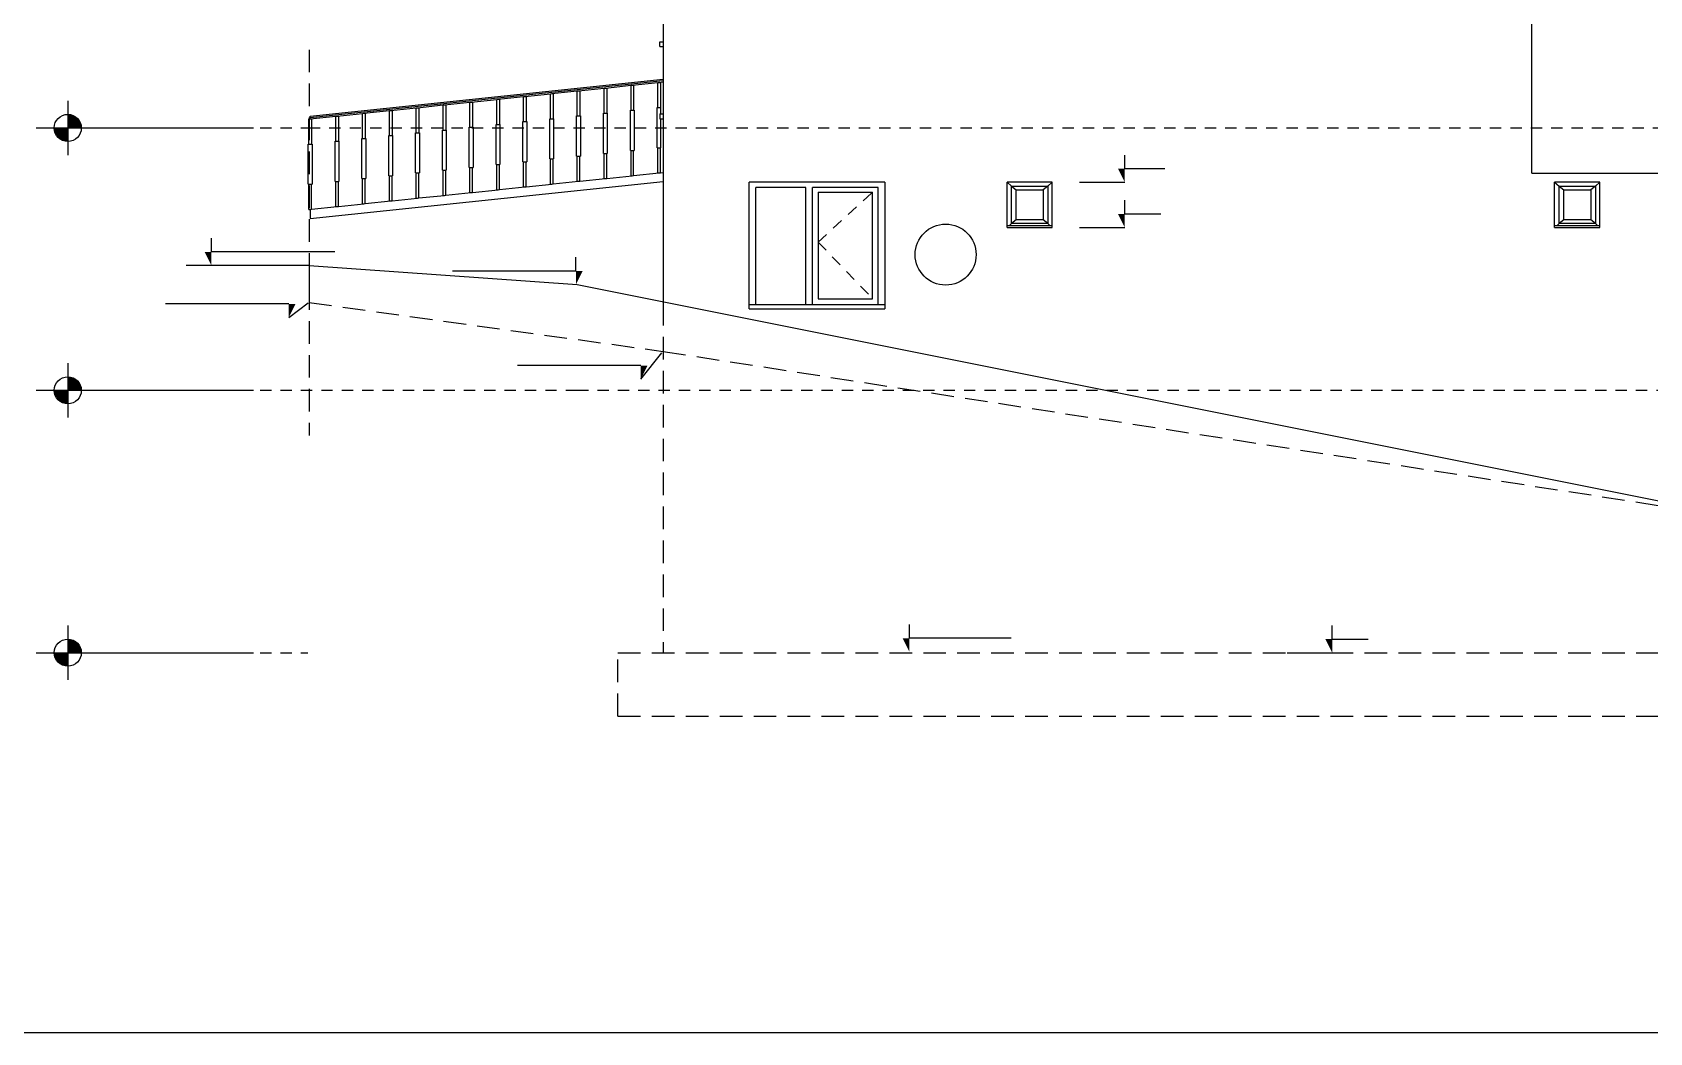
# Model space of a CAD drawing. Header units: metres. Extents: x -220 to 294, y -29 to 18.
# Drawn here: x 99.53 to 117.4, y -12 to -0.94 of the extents above; entities that cross this region are included whole.
import ezdxf

# ---------------------------------------------------------------- set-up
doc = ezdxf.new("R2010")
doc.units = ezdxf.units.M
doc.header["$MEASUREMENT"] = 0
doc.linetypes.add('DASHED2', pattern=[0.375, 0.25, -0.125])
doc.linetypes.add('DASHED4', pattern=[0.1875, 0.125, -0.0625])
for name, color, linetype in [('Cember', 7, 'Continuous'), ('Cizgi', 7, 'Continuous'), ('Kesit_Kot', 7, 'Continuous'), ('Rota', 7, 'Continuous'), ('Standart', 7, 'Continuous'), ('Tarama', 7, 'Continuous')]:
    doc.layers.add(name, color=color, linetype=linetype)

msp = doc.modelspace()

# ---------------------------------------------------------------- hatches: boundary and pattern name
at = {"layer": 'Kesit_Kot', "linetype": 'Continuous', "lineweight": -3}
for points in [[(111.596, -2.6), (111.521, -2.45), (111.596, -2.45)], [(111.596, -3.1), (111.521, -2.95), (111.596, -2.95)], [(101.505, -3.52), (101.43, -3.37), (101.505, -3.37)], [(105.532, -3.73), (105.607, -3.58), (105.532, -3.58)], [(102.358, -4.096), (102.433, -3.946), (102.358, -3.946)], [(106.249, -4.777), (106.324, -4.627), (106.249, -4.627)], [(113.889, -7.8), (113.814, -7.65), (113.889, -7.65)]]:
    msp.add_hatch(color=216, dxfattribs=at).paths.add_polyline_path(points)
at = {"layer": 'Standart', "linetype": 'Continuous', "lineweight": -3}
msp.add_hatch(color=216, dxfattribs=at).paths.add_polyline_path([(109.217, -7.79), (109.142, -7.64), (109.217, -7.64)])
at = {"layer": 'Tarama', "linetype": 'Continuous', "lineweight": -3}
for points in [[(100.067, -2), (100.066, -1.983), (100.063, -1.967), (100.059, -1.95), (100.052, -1.935), (100.044, -1.92), (100.034, -1.906), (100.023, -1.894), (100.011, -1.883), (99.997, -1.873), (99.982, -1.865), (99.967, -1.858), (99.95, -1.854), (99.934, -1.851), (99.917, -1.85), (99.917, -2)], [(99.767, -2), (99.768, -2.017), (99.771, -2.033), (99.775, -2.05), (99.782, -2.065), (99.79, -2.08), (99.8, -2.094), (99.811, -2.106), (99.823, -2.117), (99.837, -2.127), (99.852, -2.135), (99.867, -2.142), (99.884, -2.146), (99.9, -2.149), (99.917, -2.15), (99.917, -2)], [(100.067, -4.9), (100.066, -4.883), (100.063, -4.867), (100.059, -4.85), (100.052, -4.835), (100.044, -4.82), (100.034, -4.806), (100.023, -4.794), (100.011, -4.783), (99.997, -4.773), (99.982, -4.765), (99.967, -4.758), (99.95, -4.754), (99.934, -4.751), (99.917, -4.75), (99.917, -4.9)], [(99.767, -4.9), (99.768, -4.917), (99.771, -4.933), (99.775, -4.95), (99.782, -4.965), (99.79, -4.98), (99.8, -4.994), (99.811, -5.006), (99.823, -5.017), (99.837, -5.027), (99.852, -5.035), (99.867, -5.042), (99.884, -5.046), (99.9, -5.049), (99.917, -5.05), (99.917, -4.9)], [(100.067, -7.8), (100.066, -7.783), (100.063, -7.767), (100.059, -7.75), (100.052, -7.735), (100.044, -7.72), (100.034, -7.706), (100.023, -7.694), (100.011, -7.683), (99.997, -7.673), (99.982, -7.665), (99.967, -7.658), (99.95, -7.654), (99.934, -7.651), (99.917, -7.65), (99.917, -7.8)], [(99.767, -7.8), (99.768, -7.817), (99.771, -7.833), (99.775, -7.85), (99.782, -7.865), (99.79, -7.88), (99.8, -7.894), (99.811, -7.906), (99.823, -7.917), (99.837, -7.927), (99.852, -7.935), (99.867, -7.942), (99.884, -7.946), (99.9, -7.949), (99.917, -7.95), (99.917, -7.8)]]:
    msp.add_hatch(color=216, dxfattribs=at).paths.add_polyline_path(points)

# ---------------------------------------------------------------- linework, layer by layer
at = {"layer": 'Cember', "color": 237, "linetype": 'Continuous', "lineweight": -3}
msp.add_circle((109.617, -3.4), 0.337, dxfattribs=at)
at = {"layer": 'Cizgi', "color": 108, "linetype": 'Continuous', "lineweight": -3}
for points in [[(116.096, -2.5), (116.096, 12.38)], [(116.096, -2.5), (120.645, -2.5)]]:
    msp.add_lwpolyline(points, dxfattribs=at)
at = {"layer": 'Cizgi', "color": 7, "linetype": 'Continuous', "lineweight": -3}
msp.add_lwpolyline([(106.496, 0.4), (106.496, -3.935)], dxfattribs=at)
at = {"layer": 'Cizgi', "color": 98, "linetype": 'Continuous', "lineweight": -3}
for points in [[(106.459, -1.1), (106.459, -1.05)], [(106.459, -1.05), (106.496, -1.05)], [(106.459, -1.1), (106.496, -1.1)], [(102.596, -1.869), (106.496, -1.461)], [(102.596, -1.884), (106.496, -1.476)], [(105.265, -1.621), (105.547, -1.591)], [(105.547, -1.591), (105.562, -1.59)], [(105.547, -1.867), (105.547, -1.591)], [(105.562, -1.59), (105.844, -1.56)], [(105.562, -1.59), (105.576, -1.59)], [(105.576, -1.59), (105.576, -1.867)], [(105.844, -1.56), (105.858, -1.559)], [(105.844, -1.836), (105.844, -1.56)], [(105.858, -1.559), (106.141, -1.529)], [(105.858, -1.559), (105.872, -1.559)], [(105.872, -1.559), (105.872, -1.836)], [(106.141, -1.529), (106.155, -1.528)], [(106.141, -1.805), (106.141, -1.529)], [(106.155, -1.528), (106.437, -1.498)], [(106.155, -1.528), (106.169, -1.528)], [(106.169, -1.528), (106.169, -1.805)], [(106.437, -1.498), (106.451, -1.497)], [(106.437, -1.774), (106.437, -1.498)], [(106.451, -1.497), (106.496, -1.492)], [(106.451, -1.497), (106.465, -1.497)], [(106.465, -1.497), (106.465, -1.774)], [(103.486, -1.807), (103.768, -1.777)], [(103.768, -1.777), (103.782, -1.776)], [(103.768, -2.054), (103.768, -1.777)], [(103.782, -1.776), (104.065, -1.746)], [(103.782, -1.776), (103.796, -1.776)], [(103.796, -1.776), (103.796, -2.054)], [(104.065, -1.746), (104.079, -1.745)], [(104.065, -2.023), (104.065, -1.746)], [(104.079, -1.745), (104.361, -1.715)], [(104.079, -1.745), (104.093, -1.745)], [(104.093, -1.745), (104.093, -2.023)], [(104.361, -1.715), (104.375, -1.714)], [(104.361, -1.992), (104.361, -1.715)], [(104.375, -1.714), (104.658, -1.684)], [(104.375, -1.714), (104.39, -1.714)], [(104.39, -1.714), (104.39, -1.992)], [(104.658, -1.684), (104.672, -1.683)], [(104.658, -1.961), (104.658, -1.684)], [(104.672, -1.683), (104.954, -1.653)], [(104.672, -1.683), (104.686, -1.683)], [(104.686, -1.683), (104.686, -1.961)], [(104.954, -1.653), (104.969, -1.652)], [(104.954, -1.93), (104.954, -1.653)], [(104.969, -1.652), (105.251, -1.622)], [(104.969, -1.652), (104.983, -1.652)], [(104.983, -1.652), (104.983, -1.93)], [(105.251, -1.622), (105.265, -1.621)], [(105.251, -1.898), (105.251, -1.622)], [(105.265, -1.621), (105.279, -1.621)], [(105.279, -1.621), (105.279, -1.898)], [(106.43, -2.219), (106.43, -1.774)], [(106.43, -1.774), (106.437, -1.774)], [(106.437, -1.774), (106.465, -1.774)], [(106.465, -1.774), (106.472, -1.774)], [(106.472, -1.845), (106.472, -1.774)], [(102.582, -2.178), (102.582, -1.9)], [(102.582, -1.9), (102.596, -1.9)], [(102.596, -1.884), (102.596, -1.869)], [(102.596, -1.9), (102.879, -1.87)], [(102.596, -1.9), (102.596, -1.884)], [(102.596, -1.9), (102.61, -1.9)], [(102.61, -1.9), (102.61, -2.178)], [(102.879, -1.87), (102.893, -1.869)], [(102.879, -2.147), (102.879, -1.87)], [(102.893, -1.869), (103.175, -1.839)], [(102.893, -1.869), (102.907, -1.869)], [(102.907, -1.869), (102.907, -2.147)], [(103.175, -1.839), (103.189, -1.838)], [(103.175, -2.116), (103.175, -1.839)], [(103.189, -1.838), (103.472, -1.808)], [(103.189, -1.838), (103.203, -1.838)], [(103.203, -1.838), (103.203, -2.116)], [(103.472, -1.808), (103.486, -1.807)], [(103.472, -2.085), (103.472, -1.808)], [(103.486, -1.807), (103.5, -1.807)], [(103.5, -1.807), (103.5, -2.085)], [(104.651, -2.405), (104.651, -1.961)], [(104.651, -1.961), (104.658, -1.961)], [(104.658, -1.961), (104.686, -1.961)], [(104.686, -1.961), (104.693, -1.961)], [(104.693, -1.961), (104.693, -2.405)], [(104.947, -2.374), (104.947, -1.93)], [(104.947, -1.93), (104.954, -1.93)], [(104.954, -1.93), (104.983, -1.93)], [(104.983, -1.93), (104.99, -1.93)], [(104.99, -1.93), (104.99, -2.374)], [(105.244, -2.343), (105.244, -1.898)], [(105.244, -1.898), (105.251, -1.898)], [(105.251, -1.898), (105.279, -1.898)], [(105.279, -1.898), (105.286, -1.898)], [(105.286, -1.898), (105.286, -2.343)], [(105.54, -2.312), (105.54, -1.867)], [(105.54, -1.867), (105.547, -1.867)], [(105.547, -1.867), (105.576, -1.867)], [(105.576, -1.867), (105.583, -1.867)], [(105.583, -1.867), (105.583, -2.312)], [(105.837, -2.281), (105.837, -1.836)], [(105.837, -1.836), (105.844, -1.836)], [(105.844, -1.836), (105.872, -1.836)], [(105.872, -1.836), (105.879, -1.836)], [(105.879, -1.836), (105.879, -2.281)], [(106.134, -2.25), (106.134, -1.805)], [(106.134, -1.805), (106.141, -1.805)], [(106.141, -1.805), (106.169, -1.805)], [(106.169, -1.805), (106.176, -1.805)], [(106.176, -1.805), (106.176, -2.25)], [(106.459, -1.845), (106.459, -1.9)], [(106.459, -1.845), (106.472, -1.845)], [(106.459, -1.9), (106.472, -1.9)], [(106.472, -1.845), (106.496, -1.845)], [(106.472, -1.9), (106.496, -1.9)], [(106.472, -2.219), (106.472, -1.9)], [(103.168, -2.56), (103.168, -2.116)], [(103.168, -2.116), (103.175, -2.116)], [(103.175, -2.116), (103.203, -2.116)], [(103.203, -2.116), (103.21, -2.116)], [(103.21, -2.116), (103.21, -2.56)], [(103.465, -2.529), (103.465, -2.085)], [(103.465, -2.085), (103.472, -2.085)], [(103.472, -2.085), (103.5, -2.085)], [(103.5, -2.085), (103.507, -2.085)], [(103.507, -2.085), (103.507, -2.529)], [(103.761, -2.498), (103.761, -2.054)], [(103.761, -2.054), (103.768, -2.054)], [(103.768, -2.054), (103.796, -2.054)], [(103.796, -2.054), (103.804, -2.054)], [(103.804, -2.054), (103.804, -2.498)], [(104.058, -2.467), (104.058, -2.023)], [(104.058, -2.023), (104.065, -2.023)], [(104.065, -2.023), (104.093, -2.023)], [(104.093, -2.023), (104.1, -2.023)], [(104.1, -2.023), (104.1, -2.467)], [(104.354, -2.436), (104.354, -1.992)], [(104.354, -1.992), (104.361, -1.992)], [(104.361, -1.992), (104.39, -1.992)], [(104.39, -1.992), (104.397, -1.992)], [(104.397, -1.992), (104.397, -2.436)], [(102.575, -2.622), (102.575, -2.178)], [(102.575, -2.178), (102.582, -2.178)], [(102.582, -2.178), (102.61, -2.178)], [(102.61, -2.178), (102.617, -2.178)], [(102.617, -2.178), (102.617, -2.622)], [(102.871, -2.591), (102.871, -2.147)], [(102.871, -2.147), (102.879, -2.147)], [(102.879, -2.147), (102.907, -2.147)], [(102.907, -2.147), (102.914, -2.147)], [(102.914, -2.147), (102.914, -2.591)], [(105.54, -2.312), (105.547, -2.312)], [(105.547, -2.59), (105.547, -2.312)], [(105.547, -2.312), (105.576, -2.312)], [(105.576, -2.588), (105.576, -2.312)], [(105.576, -2.312), (105.583, -2.312)], [(105.837, -2.281), (105.844, -2.281)], [(105.844, -2.559), (105.844, -2.281)], [(105.844, -2.281), (105.872, -2.281)], [(105.872, -2.557), (105.872, -2.281)], [(105.872, -2.281), (105.879, -2.281)], [(106.134, -2.25), (106.141, -2.25)], [(106.141, -2.528), (106.141, -2.25)], [(106.141, -2.25), (106.169, -2.25)], [(106.169, -2.526), (106.169, -2.25)], [(106.169, -2.25), (106.176, -2.25)], [(106.43, -2.219), (106.437, -2.219)], [(106.437, -2.497), (106.437, -2.219)], [(106.437, -2.219), (106.465, -2.219)], [(106.465, -2.495), (106.465, -2.219)], [(106.465, -2.219), (106.472, -2.219)], [(103.761, -2.498), (103.768, -2.498)], [(103.768, -2.776), (103.768, -2.498)], [(103.768, -2.498), (103.796, -2.498)], [(103.796, -2.774), (103.796, -2.498)], [(103.796, -2.498), (103.804, -2.498)], [(104.058, -2.467), (104.065, -2.467)], [(104.065, -2.745), (104.065, -2.467)], [(104.065, -2.467), (104.093, -2.467)], [(104.093, -2.743), (104.093, -2.467)], [(104.093, -2.467), (104.1, -2.467)], [(104.354, -2.436), (104.361, -2.436)], [(104.361, -2.714), (104.361, -2.436)], [(104.361, -2.436), (104.39, -2.436)], [(104.39, -2.712), (104.39, -2.436)], [(104.39, -2.436), (104.397, -2.436)], [(104.651, -2.405), (104.658, -2.405)], [(104.658, -2.683), (104.658, -2.405)], [(104.658, -2.405), (104.686, -2.405)], [(104.686, -2.681), (104.686, -2.405)], [(104.686, -2.405), (104.693, -2.405)], [(104.947, -2.374), (104.954, -2.374)], [(104.954, -2.652), (104.954, -2.374)], [(104.954, -2.374), (104.983, -2.374)], [(104.983, -2.65), (104.983, -2.374)], [(104.983, -2.374), (104.99, -2.374)], [(105.244, -2.343), (105.251, -2.343)], [(105.251, -2.621), (105.251, -2.343)], [(105.251, -2.343), (105.279, -2.343)], [(105.279, -2.619), (105.279, -2.343)], [(105.279, -2.343), (105.286, -2.343)], [(106.169, -2.526), (106.451, -2.497)], [(106.437, -2.497), (106.451, -2.497)], [(106.451, -2.497), (106.465, -2.495)], [(106.465, -2.495), (106.496, -2.492)], [(102.575, -2.622), (102.582, -2.622)], [(102.582, -2.9), (102.582, -2.622)], [(102.582, -2.622), (102.61, -2.622)], [(102.596, -3), (106.496, -2.592)], [(102.61, -2.899), (102.61, -2.622)], [(102.61, -2.622), (102.617, -2.622)], [(102.871, -2.591), (102.879, -2.591)], [(102.879, -2.869), (102.879, -2.591)], [(102.879, -2.591), (102.907, -2.591)], [(102.907, -2.867), (102.907, -2.591)], [(102.907, -2.591), (102.914, -2.591)], [(103.168, -2.56), (103.175, -2.56)], [(103.175, -2.838), (103.175, -2.56)], [(103.175, -2.56), (103.203, -2.56)], [(103.203, -2.836), (103.203, -2.56)], [(103.203, -2.56), (103.21, -2.56)], [(103.465, -2.529), (103.472, -2.529)], [(103.472, -2.807), (103.472, -2.529)], [(103.472, -2.529), (103.5, -2.529)], [(103.5, -2.805), (103.5, -2.529)], [(103.5, -2.529), (103.507, -2.529)], [(104.686, -2.681), (104.969, -2.652)], [(104.954, -2.652), (104.969, -2.652)], [(104.969, -2.652), (104.983, -2.65)], [(104.983, -2.65), (105.265, -2.621)], [(105.251, -2.621), (105.265, -2.621)], [(105.265, -2.621), (105.279, -2.619)], [(105.279, -2.619), (105.562, -2.59)], [(105.547, -2.59), (105.562, -2.59)], [(105.562, -2.59), (105.576, -2.588)], [(105.576, -2.588), (105.858, -2.559)], [(105.844, -2.559), (105.858, -2.559)], [(105.858, -2.559), (105.872, -2.557)], [(105.872, -2.557), (106.155, -2.528)], [(106.141, -2.528), (106.155, -2.528)], [(106.155, -2.528), (106.169, -2.526)], [(110.296, -2.6), (110.346, -2.642)], [(110.296, -3.077), (110.296, -2.6)], [(110.796, -2.6), (110.296, -2.6)], [(110.346, -2.642), (110.746, -2.642)], [(110.346, -3.058), (110.346, -2.642)], [(110.346, -2.642), (110.396, -2.683)], [(110.746, -2.642), (110.696, -2.683)], [(110.796, -2.6), (110.746, -2.642)], [(110.746, -2.642), (110.746, -3.058)], [(110.796, -3.077), (110.796, -2.6)], [(116.346, -2.6), (116.396, -2.642)], [(116.346, -3.077), (116.346, -2.6)], [(116.846, -2.6), (116.346, -2.6)], [(116.396, -2.642), (116.796, -2.642)], [(116.396, -3.058), (116.396, -2.642)], [(116.396, -2.642), (116.446, -2.683)], [(116.796, -2.642), (116.746, -2.683)], [(116.846, -2.6), (116.796, -2.642)], [(116.796, -2.642), (116.796, -3.058)], [(116.846, -3.077), (116.846, -2.6)], [(102.907, -2.867), (103.189, -2.838)], [(103.175, -2.838), (103.189, -2.838)], [(103.189, -2.838), (103.203, -2.836)], [(103.203, -2.836), (103.486, -2.807)], [(103.472, -2.807), (103.486, -2.807)], [(103.486, -2.807), (103.5, -2.805)], [(103.5, -2.805), (103.782, -2.776)], [(103.768, -2.776), (103.782, -2.776)], [(103.782, -2.776), (103.796, -2.774)], [(103.796, -2.774), (104.079, -2.745)], [(104.065, -2.745), (104.079, -2.745)], [(104.079, -2.745), (104.093, -2.743)], [(104.093, -2.743), (104.375, -2.714)], [(104.361, -2.714), (104.375, -2.714)], [(104.375, -2.714), (104.39, -2.712)], [(104.39, -2.712), (104.672, -2.683)], [(104.658, -2.683), (104.672, -2.683)], [(104.672, -2.683), (104.686, -2.681)], [(110.396, -2.683), (110.696, -2.683)], [(110.396, -3.017), (110.396, -2.683)], [(110.696, -2.683), (110.696, -3.017)], [(116.446, -2.683), (116.746, -2.683)], [(116.446, -3.017), (116.446, -2.683)], [(116.746, -2.683), (116.746, -3.017)], [(102.582, -2.9), (102.596, -2.9)], [(102.596, -2.9), (102.61, -2.899)], [(102.596, -2.9), (102.596, -3)], [(102.61, -2.899), (102.893, -2.869)], [(102.879, -2.869), (102.893, -2.869)], [(102.893, -2.869), (102.907, -2.867)], [(110.396, -3.017), (110.346, -3.058)], [(110.696, -3.017), (110.396, -3.017)], [(110.746, -3.058), (110.696, -3.017)], [(116.446, -3.017), (116.396, -3.058)], [(116.746, -3.017), (116.446, -3.017)], [(116.796, -3.058), (116.746, -3.017)], [(110.296, -3.1), (110.296, -3.077)], [(110.296, -3.077), (110.324, -3.077)], [(110.296, -3.1), (110.796, -3.1)], [(110.324, -3.077), (110.346, -3.058)], [(110.324, -3.077), (110.768, -3.077)], [(110.746, -3.058), (110.346, -3.058)], [(110.746, -3.058), (110.768, -3.077)], [(110.768, -3.077), (110.796, -3.077)], [(110.796, -3.1), (110.796, -3.077)], [(116.346, -3.1), (116.346, -3.077)], [(116.346, -3.077), (116.374, -3.077)], [(116.346, -3.1), (116.846, -3.1)], [(116.374, -3.077), (116.396, -3.058)], [(116.374, -3.077), (116.818, -3.077)], [(116.796, -3.058), (116.396, -3.058)], [(116.796, -3.058), (116.818, -3.077)], [(116.818, -3.077), (116.846, -3.077)], [(116.846, -3.1), (116.846, -3.077)]]:
    msp.add_lwpolyline(points, dxfattribs=at)
at = {"layer": 'Cizgi', "color": 1, "linetype": 'DASHED2', "lineweight": -3}
msp.add_lwpolyline([(102.584, -1.135), (102.584, -5.4)], dxfattribs=at)
at = {"layer": 'Cizgi', "color": 73, "linetype": 'DASHED4', "lineweight": -3}
for points in [[(99.569, -2), (102.582, -2)], [(102.582, -2), (122.145, -2)], [(99.569, -4.9), (105.545, -4.9)], [(105.545, -4.9), (125.126, -4.9)], [(99.569, -7.8), (102.569, -7.8)]]:
    msp.add_lwpolyline(points, dxfattribs=at)
at = {"layer": 'Cizgi', "color": 118, "linetype": 'Continuous', "lineweight": -3}
for points in [[(107.446, -4), (107.446, -2.6)], [(108.946, -2.6), (107.446, -2.6)], [(108.071, -2.66), (107.521, -2.66)], [(107.521, -3.95), (107.521, -2.66)], [(108.071, -3.95), (108.071, -2.66)], [(108.871, -2.66), (108.146, -2.66)], [(108.146, -3.95), (108.146, -2.66)], [(108.871, -3.95), (108.871, -2.66)], [(108.946, -2.6), (108.946, -4)], [(108.209, -2.71), (108.209, -3.89)], [(108.209, -2.71), (108.809, -2.71)], [(108.809, -3.89), (108.809, -2.71)], [(108.209, -3.89), (108.809, -3.89)], [(107.446, -3.95), (108.946, -3.95)], [(107.446, -4), (108.946, -4)]]:
    msp.add_lwpolyline(points, dxfattribs=at)
at = {"layer": 'Cizgi', "color": 28, "linetype": 'DASHED4', "lineweight": -3}
for points in [[(108.209, -3.261), (108.809, -2.71)], [(108.209, -3.261), (108.809, -3.885)]]:
    msp.add_lwpolyline(points, dxfattribs=at)
at = {"layer": 'Cizgi', "color": 18, "linetype": 'Continuous', "lineweight": -3}
for points in [[(102.584, -3.52), (101.227, -3.52)], [(102.584, -3.52), (105.546, -3.73)], [(105.546, -3.73), (120.645, -6.75)], [(51.917, -12), (163.317, -12)]]:
    msp.add_lwpolyline(points, dxfattribs=at)
at = {"layer": 'Cizgi', "color": 118, "linetype": 'DASHED2', "lineweight": -3}
for points in [[(106.496, -3.935), (106.496, -7.8)], [(105.996, -7.8), (125.126, -7.8)], [(105.996, -8.5), (105.996, -7.8)], [(105.996, -8.5), (125.125, -8.5)]]:
    msp.add_lwpolyline(points, dxfattribs=at)
at = {"layer": 'Kesit_Kot', "color": 216, "linetype": 'Continuous', "lineweight": -3}
for points in [[(111.596, -2.45), (111.596, -2.3)], [(111.596, -2.45), (112.038, -2.45)], [(111.096, -2.6), (111.596, -2.6)], [(111.596, -2.95), (111.596, -2.8)], [(111.596, -2.95), (111.994, -2.95)], [(111.096, -3.1), (111.596, -3.1)], [(101.505, -3.37), (101.505, -3.22)], [(102.867, -3.37), (101.505, -3.37)], [(105.532, -3.58), (105.532, -3.43)], [(104.17, -3.58), (105.532, -3.58)], [(102.358, -3.946), (100.996, -3.946)], [(102.358, -4.096), (102.575, -3.932)], [(106.249, -4.627), (104.887, -4.627)], [(106.249, -4.777), (106.483, -4.485)], [(113.889, -7.65), (113.889, -7.5)], [(113.889, -7.65), (114.287, -7.65)], [(113.389, -7.8), (113.889, -7.8)]]:
    msp.add_lwpolyline(points, dxfattribs=at)
at = {"layer": 'Rota', "color": 95, "linetype": 'DASHED2', "lineweight": -3}
for points in [[(102.584, -3.52), (102.584, -3.93)], [(102.584, -3.93), (106.496, -4.47)], [(106.496, -4.47), (120.645, -6.66)]]:
    msp.add_lwpolyline(points, dxfattribs=at)
at = {"layer": 'Standart', "color": 216, "linetype": 'Continuous', "lineweight": -3}
for points in [[(99.917, -1.7), (99.917, -2.3)], [(99.617, -2), (100.217, -2)], [(100.217, -2), (101.969, -2)], [(99.917, -4.6), (99.917, -5.2)], [(99.617, -4.9), (100.217, -4.9)], [(100.217, -4.9), (101.969, -4.9)], [(99.917, -7.5), (99.917, -8.1)], [(109.217, -7.64), (109.217, -7.49)], [(110.34, -7.64), (109.217, -7.64)], [(99.617, -7.8), (100.217, -7.8)], [(100.217, -7.8), (101.969, -7.8)]]:
    msp.add_lwpolyline(points, dxfattribs=at)
for centre in [(99.917, -2), (99.917, -4.9), (99.917, -7.8)]:
    msp.add_circle(centre, 0.15, dxfattribs=at)

doc.saveas('drawing.dxf')
